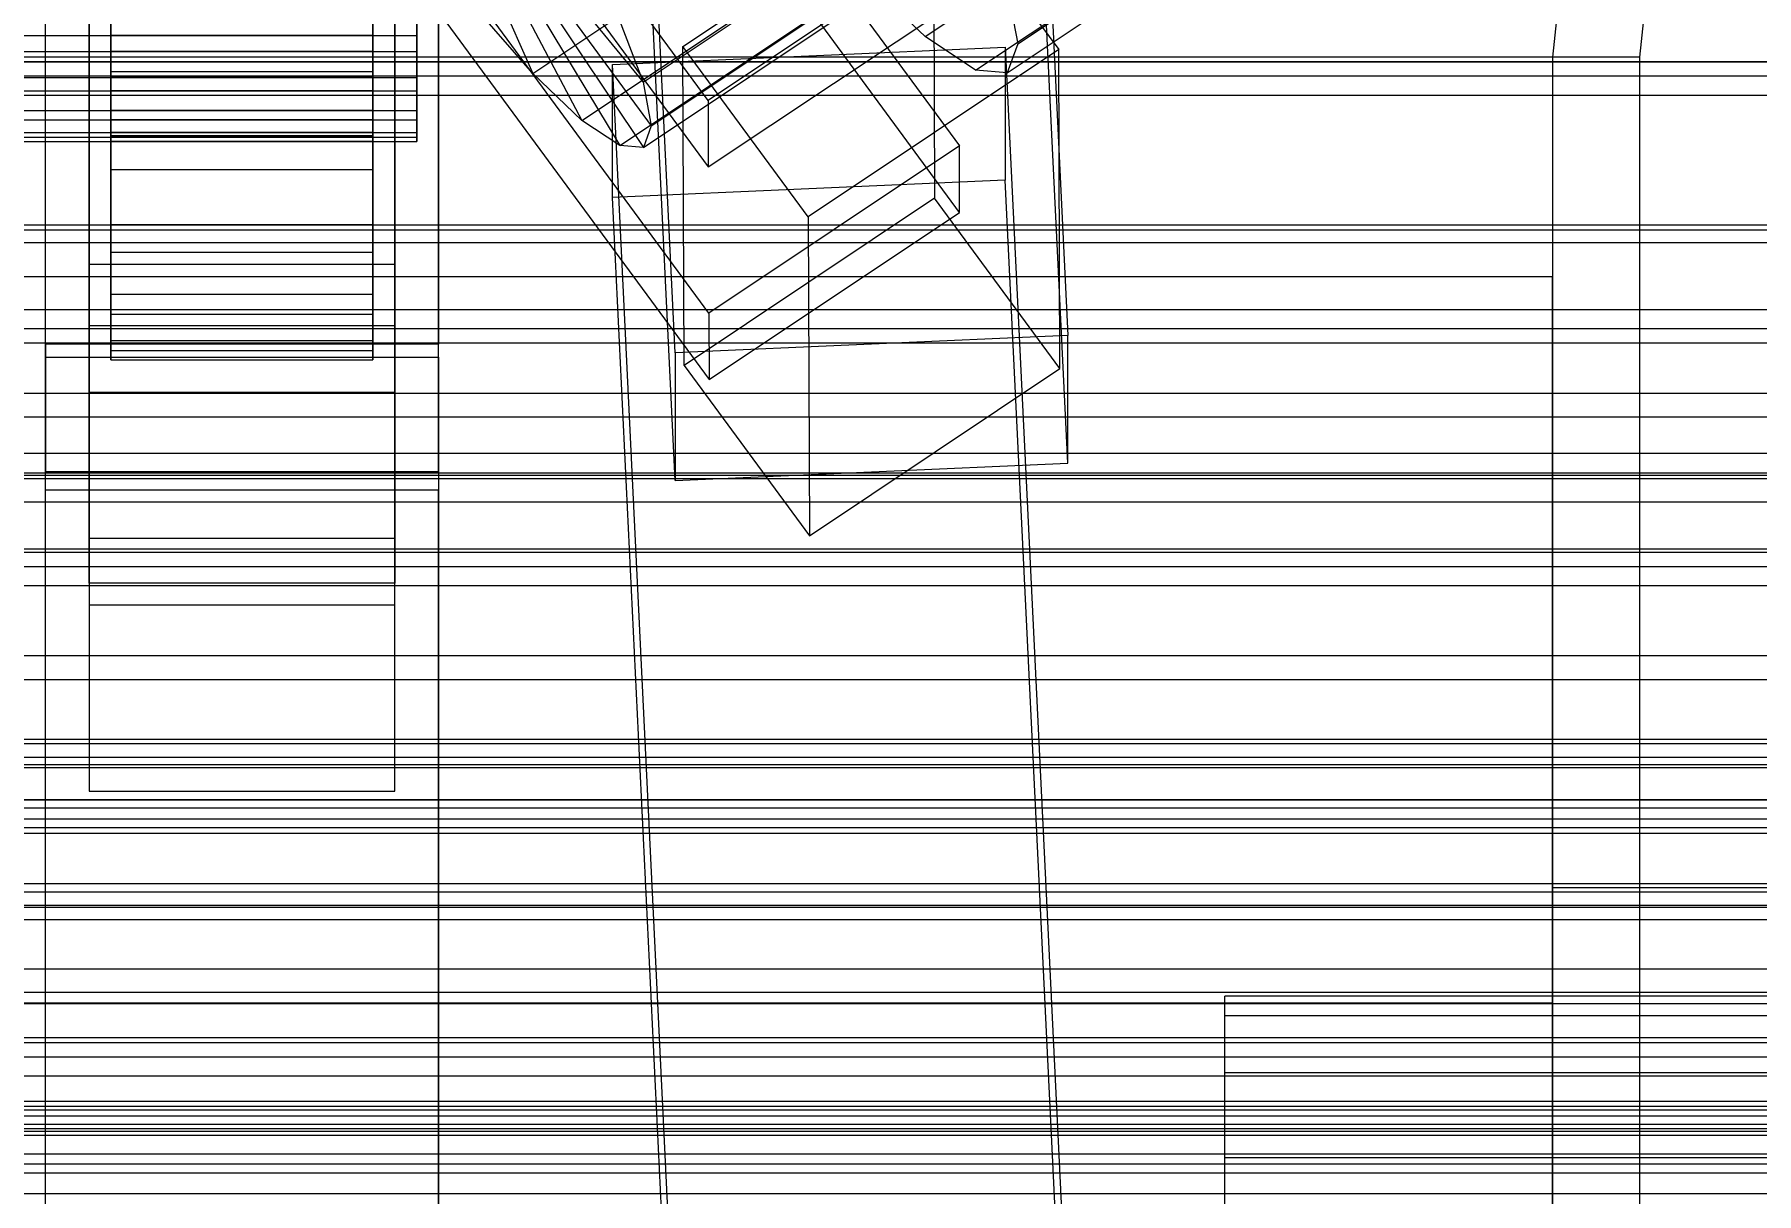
# Model space of a CAD drawing. Header units: millimetres. Extents: x -1970 to 59977, y -65068 to 6837.
# Drawn here: x 130.5 to 209.3, y -33817 to -33764 of the extents above; entities that cross this region are included whole.
import ezdxf

# ---------------------------------------------------------------- set-up
doc = ezdxf.new("R2010")
doc.units = ezdxf.units.MM
for name, color, linetype, lineweight in [('COTAS_O', 1, 'Continuous', 0), ('frontal_briquetadora', 7, 'Continuous', 0), ('frontal_C01', 7, 'Continuous', 0), ('frontal_C02', 7, 'Continuous', 0), ('frontal_C03', 7, 'Continuous', 0), ('frontal_secador', 7, 'Continuous', 0)]:
    doc.layers.add(name, color=color, linetype=linetype, lineweight=lineweight)
doc.dimstyles.new('R19_100', dxfattribs={"dimtxt": 250, "dimasz": 150, "dimexe": 150, "dimexo": 80, "dimgap": 100, "dimtad": 1, "dimtih": 1, "dimtoh": 1, "dimdsep": 46, "dimcen": 0.09, "dimadec": 0, "dimazin": 0, "dimtfac": 1, "dimtdec": 4, "dimtofl": 0, "dimtmove": 0, "dimatfit": 3, "dimfxl": 1, "dimtolj": 1, "dimtzin": 0, "dimarcsym": 0})

# ---------------------------------------------------------------- blocks, each defined once
blk = doc.blocks.new('*D39')
at = {"layer": 'COTAS_O', "color": 0, "lineweight": -2, "transparency": 16777216}
for p, q in [((-1725, -34320), (-1725, -33550)), ((1725, -34320), (1725, -33550)), ((-1575, -33700), (1575, -33700))]:
    blk.add_line(p, q, dxfattribs=at)
at = {"layer": 'COTAS_O', "color": 0, "transparency": 16777216}
for points in [[(-1575, -33675), (-1575, -33725), (-1725, -33700)], [(1575, -33675), (1575, -33725), (1725, -33700)]]:
    blk.add_solid(points, dxfattribs=at)
at = {"layer": 'Defpoints', "color": 0, "transparency": 16777216}
for p in [(1725, -33700), (-1725, -34400), (1725, -34400)]:
    blk.add_point(p, dxfattribs=at)
blk = doc.blocks.new('*D42')
at = {"layer": 'COTAS_O', "color": 0, "lineweight": -2, "transparency": 16777216}
for p, q in [((-570, -33700), (200, -33700)), ((50, -34750), (50, -33850)), ((-570, -34900), (200, -34900))]:
    blk.add_line(p, q, dxfattribs=at)
at = {"layer": 'COTAS_O', "color": 0, "transparency": 16777216}
for points in [[(25, -33850), (75, -33850), (50, -33700)], [(25, -34750), (75, -34750), (50, -34900)]]:
    blk.add_solid(points, dxfattribs=at)
at = {"layer": 'Defpoints', "color": 0, "transparency": 16777216}
for p in [(-650, -33700), (50, -33700), (-650, -34900)]:
    blk.add_point(p, dxfattribs=at)

msp = doc.modelspace()

# ---------------------------------------------------------------- linework, layer by layer
at = {"layer": 'frontal_briquetadora'}
for p, q in [((207, -33700), (200, -33765)), ((204, -33765), (211, -33700)), ((200, -33765), (-160, -33765)), ((204, -33765), (200, -33765)), ((200, -33765), (200, -33920)), ((204, -33920), (204, -33765)), ((200, -33775.055), (-160, -33775.055)), ((200, -33775.055), (200, -33778.229)), ((200, -33777.753), (200, -33775.055)), ((200, -33781.33), (200, -33775.701)), ((200, -33775.701), (200, -33775.882)), ((200, -33775.882), (200, -33781.854)), ((200, -33786.061), (200, -33777.753)), ((200, -33778.229), (200, -33786.965)), ((200, -33792.217), (200, -33781.33)), ((200, -33781.854), (200, -33793.034)), ((200, -33799.164), (200, -33786.061)), ((200, -33786.965), (200, -33800.407)), ((200, -33807.297), (200, -33792.217)), ((200, -33793.034), (200, -33808.326)), ((200, -33815.779), (200, -33799.164)), ((200, -33800.407), (200, -33817.241)), ((480, -33803.052), (200, -33803.052)), ((200, -33803.052), (200, -33806.399)), ((200, -33806.043), (200, -33803.052)), ((200, -33803.946), (200, -33803.763)), ((200, -33803.763), (200, -33809.778)), ((200, -33810.289), (200, -33803.946)), ((200, -33814.779), (200, -33806.043)), ((200, -33806.399), (200, -33815.42)), ((200, -33825.094), (200, -33807.297)), ((200, -33808.326), (-160, -33808.326)), ((185, -33808.913), (185, -33808)), ((285, -33808), (185, -33808)), ((200, -33808.326), (200, -33826.235)), ((185, -33811.515), (185, -33808.913)), ((285, -33808.913), (185, -33808.913)), ((200, -33809.778), (200, -33820.797)), ((200, -33821.536), (200, -33810.289)), ((185, -33815.408), (185, -33811.515)), ((285, -33811.515), (185, -33811.515)), ((185, -33820), (185, -33815.408)), ((285, -33815.408), (185, -33815.408)), ((200, -33827.53), (200, -33814.779)), ((200, -33815.42), (200, -33828.329)), ((200, -33834.281), (200, -33815.779))]:
    msp.add_line(p, q, dxfattribs=at)
at = {"layer": 'frontal_C01'}
for p, q in [((171.275, -33764.057), (355.584, -33641.058)), ((175.521, -33764.393), (359.83, -33641.395)), ((173.584, -33765.604), (357.893, -33642.606)), ((175.032, -33765.719), (359.341, -33642.721)), ((161.341, -33766.982), (133.809, -33729.539)), ((133, -33777.299), (133, -33731.577)), ((145.315, -33731.626), (172.847, -33769.069)), ((147, -33731.577), (147, -33777.299)), ((133.821, -33732.583), (161.353, -33770.026)), ((133, -33734.62), (133, -33780.343)), ((172.859, -33772.113), (145.327, -33734.669)), ((147, -33780.343), (147, -33734.62)), ((161.379, -33776.722), (133.847, -33739.279)), ((133, -33787.039), (133, -33741.317)), ((147, -33741.317), (147, -33787.039)), ((133.859, -33742.323), (161.391, -33779.766)), ((133, -33744.36), (133, -33790.083)), ((147, -33790.083), (147, -33744.36)), ((160.19, -33764.509), (171.658, -33756.856)), ((171.658, -33756.856), (171.715, -33771.466)), ((171.658, -33756.856), (177.394, -33764.657)), ((150.436, -33759.208), (153.314, -33765.745)), ((152.829, -33759.398), (158.366, -33766.145)), ((153.314, -33765.745), (163.144, -33759.185)), ((172.809, -33759.329), (161.341, -33766.982)), ((151.503, -33760.227), (155.567, -33767.895)), ((158.366, -33766.145), (168.196, -33759.585)), ((134, -33765.66), (134, -33760.779)), ((146, -33760.779), (146, -33765.66)), ((152.321, -33760.776), (157.295, -33769.053)), ((152.835, -33760.816), (158.378, -33769.139)), ((153.008, -33760.346), (158.743, -33768.147)), ((134, -33764.002), (134, -33761.791)), ((146, -33761.791), (146, -33764.002)), ((148, -33764.002), (148, -33761.791)), ((155.567, -33767.895), (165.397, -33761.336)), ((158.743, -33768.147), (168.573, -33761.587)), ((171.275, -33764.057), (168.263, -33761.182)), ((175.016, -33761.717), (175.521, -33764.393)), ((134, -33762.617), (134, -33765.66)), ((134, -33762.617), (134, -33764.742)), ((146, -33765.66), (146, -33762.617)), ((146, -33764.742), (146, -33762.617)), ((148, -33762.617), (148, -33764.742)), ((157.295, -33769.053), (167.125, -33762.493)), ((158.378, -33769.139), (168.208, -33762.579)), ((161.353, -33770.026), (172.821, -33762.373)), ((153.314, -33765.745), (150.688, -33762.748)), ((157.272, -33763.27), (158.366, -33766.145)), ((-148, -33764.002), (148, -33764.002)), ((134, -33763.918), (134, -33768.585)), ((134, -33765.932), (134, -33764.002)), ((134, -33764.002), (134, -33768.585)), ((146, -33764.002), (134, -33764.002)), ((146, -33768.585), (146, -33763.918)), ((146, -33768.585), (146, -33764.002)), ((146, -33764.002), (146, -33765.932)), ((148, -33765.932), (148, -33764.002)), ((173.584, -33765.604), (171.275, -33764.057)), ((-148, -33764.742), (148, -33764.742)), ((134, -33764.742), (134, -33770.148)), ((146, -33764.742), (134, -33764.742)), ((134, -33764.742), (134, -33766.536)), ((146, -33770.148), (146, -33764.742)), ((146, -33766.536), (146, -33764.742)), ((148, -33764.742), (148, -33766.536)), ((156.962, -33765.339), (174.943, -33764.548)), ((160.247, -33779.119), (160.19, -33764.509)), ((165.926, -33772.31), (160.19, -33764.509)), ((177.394, -33764.657), (165.926, -33772.31)), ((174.943, -33764.548), (174.943, -33770.636)), ((174.943, -33764.548), (177.811, -33823.689)), ((175.521, -33764.393), (175.032, -33765.719)), ((177.451, -33779.267), (177.394, -33764.657)), ((134, -33765.66), (146, -33765.66)), ((134, -33770.148), (134, -33765.66)), ((146, -33765.66), (146, -33770.148)), ((155.567, -33767.895), (153.314, -33765.745)), ((156.962, -33771.427), (156.962, -33765.339)), ((159.83, -33824.481), (156.962, -33765.339)), ((175.032, -33765.719), (173.584, -33765.604)), ((-148, -33765.932), (148, -33765.932)), ((-148, -33766.536), (148, -33766.536)), ((134, -33767.449), (134, -33765.932)), ((134, -33765.932), (134, -33772.659)), ((146, -33765.932), (134, -33765.932)), ((134, -33766.536), (134, -33773.935)), ((146, -33766.536), (134, -33766.536)), ((134, -33766.536), (134, -33767.876)), ((146, -33772.659), (146, -33765.932)), ((146, -33765.932), (146, -33767.449)), ((146, -33773.935), (146, -33766.536)), ((146, -33767.876), (146, -33766.536)), ((148, -33767.449), (148, -33765.932)), ((148, -33766.536), (148, -33767.876)), ((158.366, -33766.145), (158.743, -33768.147)), ((161.341, -33766.982), (161.353, -33770.026)), ((-148, -33767.449), (148, -33767.449)), ((-148, -33767.876), (148, -33767.876)), ((134, -33768.45), (134, -33767.449)), ((134, -33767.449), (134, -33775.862)), ((146, -33767.449), (134, -33767.449)), ((134, -33767.876), (134, -33776.764)), ((146, -33767.876), (134, -33767.876)), ((134, -33767.876), (134, -33768.671)), ((146, -33775.862), (146, -33767.449)), ((146, -33767.449), (146, -33768.45)), ((146, -33776.764), (146, -33767.876)), ((146, -33768.671), (146, -33767.876)), ((148, -33768.45), (148, -33767.449)), ((148, -33767.876), (148, -33768.671)), ((157.295, -33769.053), (155.567, -33767.895)), ((158.743, -33768.147), (158.378, -33769.139)), ((-148, -33768.45), (148, -33768.45)), ((-148, -33768.671), (148, -33768.671)), ((-148, -33768.867), (148, -33768.867)), ((134, -33768.867), (134, -33768.45)), ((134, -33768.45), (134, -33777.976)), ((146, -33768.45), (134, -33768.45)), ((134, -33768.585), (134, -33772.659)), ((134, -33768.585), (146, -33768.585)), ((134, -33768.671), (134, -33778.443)), ((146, -33768.671), (134, -33768.671)), ((134, -33768.671), (134, -33768.867)), ((134, -33768.867), (134, -33778.856)), ((146, -33768.867), (134, -33768.867)), ((146, -33777.976), (146, -33768.45)), ((146, -33768.45), (146, -33768.867)), ((146, -33772.659), (146, -33768.585)), ((146, -33778.443), (146, -33768.671)), ((146, -33768.867), (146, -33768.671)), ((146, -33778.856), (146, -33768.867)), ((148, -33768.867), (148, -33768.45)), ((148, -33768.671), (148, -33768.867)), ((158.378, -33769.139), (157.295, -33769.053)), ((172.847, -33769.069), (161.379, -33776.722)), ((172.859, -33772.113), (172.847, -33769.069)), ((134, -33770.148), (146, -33770.148)), ((134, -33773.935), (134, -33770.148)), ((146, -33770.148), (146, -33773.935)), ((174.943, -33770.636), (156.962, -33771.427)), ((177.811, -33829.778), (174.943, -33770.636)), ((159.83, -33830.569), (156.962, -33771.427)), ((171.715, -33771.466), (160.247, -33779.119)), ((161.391, -33779.766), (172.859, -33772.113)), ((177.451, -33779.267), (171.715, -33771.466)), ((134, -33772.659), (134, -33775.862)), ((134, -33772.659), (146, -33772.659)), ((146, -33775.862), (146, -33772.659)), ((165.926, -33772.31), (165.983, -33786.92)), ((133, -33789.091), (133, -33774.481)), ((133, -33774.481), (147, -33774.481)), ((133, -33784.006), (133, -33774.481)), ((134, -33773.935), (146, -33773.935)), ((134, -33776.764), (134, -33773.935)), ((146, -33773.935), (146, -33776.764)), ((147, -33774.481), (147, -33789.091)), ((147, -33774.481), (147, -33784.006)), ((134, -33775.862), (134, -33777.976)), ((134, -33775.862), (146, -33775.862)), ((146, -33777.976), (146, -33775.862)), ((134, -33776.764), (146, -33776.764)), ((134, -33778.443), (134, -33776.764)), ((146, -33776.764), (146, -33778.443)), ((161.379, -33776.722), (161.391, -33779.766)), ((147, -33777.299), (133, -33777.299)), ((133, -33777.299), (133, -33780.343)), ((147, -33780.343), (147, -33777.299)), ((134, -33777.976), (134, -33778.856)), ((134, -33777.976), (146, -33777.976)), ((146, -33778.856), (146, -33777.976)), ((131, -33784.83), (131, -33778.742)), ((131, -33778.742), (149, -33778.742)), ((131, -33824.084), (131, -33778.742)), ((134, -33778.443), (146, -33778.443)), ((134, -33778.856), (134, -33778.443)), ((134, -33778.856), (146, -33778.856)), ((146, -33778.443), (146, -33778.856)), ((149, -33778.742), (149, -33784.83)), ((149, -33778.742), (149, -33824.084)), ((160.247, -33779.119), (165.983, -33786.92)), ((165.983, -33786.92), (177.451, -33779.267)), ((133, -33780.343), (147, -33780.343)), ((450, -33784.058), (-450, -33784.058)), ((147, -33784.006), (133, -33784.006)), ((133, -33784.006), (133, -33798.616)), ((147, -33798.616), (147, -33784.006)), ((149, -33784.83), (131, -33784.83)), ((131, -33830.171), (131, -33784.83)), ((149, -33830.171), (149, -33784.83)), ((147, -33787.039), (133, -33787.039)), ((133, -33787.039), (133, -33790.083)), ((147, -33790.083), (147, -33787.039)), ((147, -33789.091), (133, -33789.091)), ((133, -33789.091), (133, -33798.616)), ((147, -33798.616), (147, -33789.091)), ((133, -33790.083), (147, -33790.083)), ((-450, -33796.233), (450, -33796.233)), ((133, -33798.616), (147, -33798.616))]:
    msp.add_line(p, q, dxfattribs=at)
at = {"layer": 'frontal_C02'}
for p, q in [((174.943, -33718.365), (177.811, -33777.742)), ((159.83, -33778.536), (156.962, -33719.16)), ((177.811, -33783.589), (174.943, -33724.212)), ((159.83, -33784.383), (156.962, -33725.006)), ((131, -33778.138), (131, -33732.616)), ((149, -33732.616), (149, -33778.138)), ((131, -33783.983), (131, -33738.462)), ((149, -33783.983), (149, -33738.462)), ((-425, -33772.681), (425, -33772.681)), ((149, -33778.138), (131, -33778.138)), ((131, -33778.138), (131, -33783.983)), ((149, -33783.983), (149, -33778.138)), ((177.811, -33777.742), (159.83, -33778.536)), ((177.811, -33783.589), (177.811, -33777.742)), ((159.83, -33778.536), (159.83, -33784.383)), ((159.83, -33784.383), (177.811, -33783.589)), ((425, -33784.157), (-425, -33784.157)), ((131, -33783.983), (149, -33783.983)), ((425, -33787.528), (-425, -33787.528)), ((-425, -33799.004), (425, -33799.004))]:
    msp.add_line(p, q, dxfattribs=at)
at = {"layer": 'frontal_C03'}
for p, q in [((1250, -33765.226), (-1250, -33765.226)), ((1250, -33765.879), (-1250, -33765.879)), ((1250, -33766.761), (-1250, -33766.761)), ((1250, -33776.567), (-1250, -33776.567)), ((1250, -33777.448), (-1250, -33777.448)), ((1250, -33778.102), (-1250, -33778.102)), ((1250, -33780.409), (-1250, -33780.409)), ((-1250, -33781.467), (1250, -33781.467)), ((1250, -33784.319), (-1250, -33784.319)), ((1250, -33785.376), (-1250, -33785.376)), ((1250, -33787.683), (-1250, -33787.683)), ((1250, -33788.337), (-1250, -33788.337)), ((1250, -33789.218), (-1250, -33789.218)), ((1530, -33792.417), (-1530, -33792.417)), ((-1250, -33796.431), (1250, -33796.431)), ((-1250, -33797.064), (1250, -33797.064)), ((1530, -33797.417), (-1530, -33797.417)), ((-1250, -33797.528), (1250, -33797.528)), ((1250, -33799.025), (-1250, -33799.025)), ((-1250, -33799.383), (1250, -33799.383)), ((1250, -33799.906), (-1250, -33799.906)), ((-1250, -33800.28), (1250, -33800.28)), ((1250, -33800.56), (-1250, -33800.56)), ((1250, -33802.867), (-1250, -33802.867)), ((-1250, -33803.232), (1250, -33803.232)), ((-1250, -33803.924), (1250, -33803.924)), ((-1250, -33804.499), (1250, -33804.499)), ((1250, -33806.776), (-1250, -33806.776)), ((1250, -33807.834), (-1250, -33807.834)), ((-1250, -33808.347), (1250, -33808.347)), ((-1250, -33809.899), (1250, -33809.899)), ((1250, -33810.141), (-1250, -33810.141)), ((1250, -33810.795), (-1250, -33810.795)), ((1250, -33811.676), (-1250, -33811.676)), ((-1500, -33812.82), (1500, -33812.82)), ((-1500, -33813.045), (1500, -33813.045)), ((-1500, -33813.209), (1500, -33813.209)), ((-1500, -33813.867), (1500, -33813.867)), ((-1500, -33814.184), (1500, -33814.184)), ((-1250, -33814.379), (1250, -33814.379)), ((-1500, -33815.23), (1500, -33815.23)), ((-1500, -33815.679), (1500, -33815.679)), ((1250, -33816.111), (-1250, -33816.111)), ((-1500, -33817.043), (1500, -33817.043))]:
    msp.add_line(p, q, dxfattribs=at)
at = {"layer": 'frontal_secador'}
for p, q in [((1360, -33765.216), (-1360, -33765.216)), ((1360, -33773.5), (-1360, -33773.5)), ((1250, -33772.924), (-1250, -33772.924)), ((1360, -33783.147), (-1360, -33783.147)), ((-1360, -33793.5), (1360, -33793.5)), ((-1250, -33793.5), (1250, -33793.5)), ((1360, -33803.853), (-1360, -33803.853)), ((1360, -33813.5), (-1360, -33813.5)), ((1250, -33814.076), (-1250, -33814.076))]:
    msp.add_line(p, q, dxfattribs=at)

# ---------------------------------------------------------------- dimensions: what is measured, and where the dimension line sits
at = {"layer": 'COTAS_O'}
for p1, p2, distance, picture, middle in [((-1725, -34400), (1725, -34400), 700, '*D39', (0, -33700)), ((-650, -34900), (-650, -33700), -700, '*D42', (50, -34300))]:
    dim = msp.add_aligned_dim(p1=p1, p2=p2, distance=distance, text='<> O', dimstyle='R19_100', dxfattribs=at)
    dim.commit()
    dim.dimension.update_dxf_attribs({"geometry": picture, "text_midpoint": middle})

doc.saveas('drawing.dxf')
